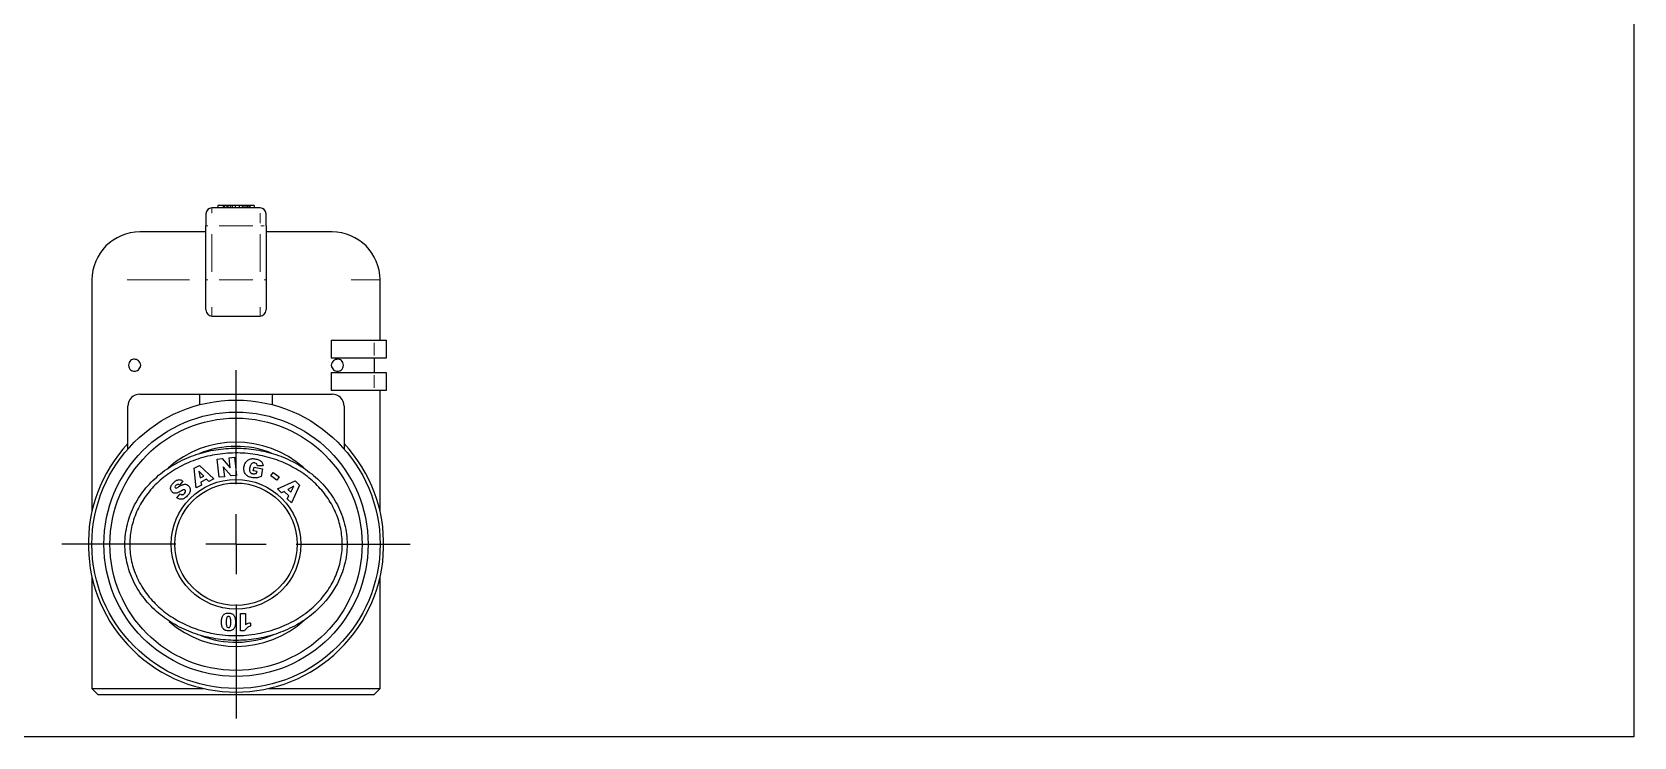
# Model space of a CAD drawing. Header units: millimetres. Extents: x 747 to 1883, y 1260 to 2217.
# Drawn here: x 862.5 to 995.9, y 1769.1 to 1827.8 of the extents above; entities that cross this region are included whole.
import ezdxf

# ---------------------------------------------------------------- set-up
doc = ezdxf.new("R2010")
doc.units = ezdxf.units.MM
doc.linetypes.add('PHANTOM', pattern=[12.7, 6.35, -1.27, 1.27, -1.27, 1.27, -1.27])
doc.layers.add('FORMAT', color=7, linetype='Continuous')

# ---------------------------------------------------------------- blocks, each defined once
blk = doc.blocks.new('SW_CENTERMARKSYMBOL_6')
at = {"layer": 'FORMAT', "color": 0}
for p, q in [((0, 5), (0, 14.5)), ((0, 0), (0, 2.5)), ((-5, 0), (-14.5, 0)), ((0, 0), (-2.5, 0)), ((0, 0), (0, -2.5)), ((0, 0), (2.5, 0)), ((5, 0), (14.5, 0)), ((0, -5), (0, -14.5))]:
    blk.add_line(p, q, dxfattribs=at)

msp = doc.modelspace()

# ---------------------------------------------------------------- linework, layer by layer
at = {"color": 7, "linetype": 'Continuous', "lineweight": 25}
for p, q in [((881.449, 1813.13), (877.449, 1813.13)), ((877.949, 1813.33), (877.949, 1813.13)), ((878.389, 1813.33), (877.949, 1813.33)), ((878.389, 1813.33), (878.389, 1813.13)), ((878.409, 1813.33), (878.389, 1813.33)), ((878.409, 1813.33), (878.409, 1813.13)), ((878.502, 1813.33), (878.409, 1813.33)), ((878.502, 1813.33), (878.502, 1813.13)), ((878.685, 1813.33), (878.502, 1813.33)), ((878.685, 1813.33), (878.685, 1813.13)), ((878.778, 1813.33), (878.685, 1813.33)), ((878.778, 1813.33), (878.778, 1813.13)), ((878.959, 1813.33), (878.778, 1813.33)), ((878.959, 1813.33), (878.959, 1813.13)), ((879.123, 1813.33), (878.959, 1813.33)), ((879.123, 1813.33), (879.123, 1813.13)), ((879.385, 1813.33), (879.123, 1813.33)), ((879.385, 1813.33), (879.385, 1813.13)), ((879.719, 1813.33), (879.385, 1813.33)), ((879.719, 1813.33), (879.719, 1813.13)), ((879.968, 1813.33), (879.719, 1813.33)), ((879.968, 1813.33), (879.968, 1813.13)), ((880.089, 1813.33), (879.968, 1813.33)), ((880.089, 1813.33), (880.089, 1813.13)), ((880.272, 1813.33), (880.089, 1813.33)), ((880.272, 1813.33), (880.272, 1813.13)), ((880.418, 1813.33), (880.272, 1813.33)), ((880.418, 1813.33), (880.418, 1813.13)), ((880.537, 1813.33), (880.418, 1813.33)), ((880.537, 1813.33), (880.537, 1813.13)), ((880.608, 1813.33), (880.537, 1813.33)), ((880.608, 1813.33), (880.608, 1813.13)), ((880.949, 1813.33), (880.608, 1813.33)), ((880.949, 1813.33), (880.949, 1813.13)), ((876.949, 1807.13), (876.949, 1811.63)), ((881.949, 1811.63), (881.949, 1807.13)), ((867.449, 1807.13), (867.449, 1787.83)), ((891.449, 1802.13), (891.449, 1807.13)), ((877.449, 1804.13), (881.449, 1804.13)), ((887.387, 1802.13), (887.387, 1800.63)), ((887.387, 1802.13), (890.949, 1802.13)), ((890.949, 1802.13), (891.949, 1802.13)), ((891.949, 1802.13), (891.949, 1800.63)), ((890.949, 1800.63), (887.387, 1800.63)), ((890.949, 1800.63), (890.949, 1799.43)), ((891.949, 1800.63), (890.949, 1800.63)), ((887.387, 1799.43), (887.387, 1797.93)), ((887.387, 1799.43), (890.949, 1799.43)), ((890.949, 1799.43), (891.949, 1799.43)), ((891.949, 1799.43), (891.949, 1797.93)), ((871.449, 1797.63), (876.449, 1797.63)), ((876.449, 1796.749), (876.449, 1797.63)), ((876.449, 1797.63), (882.449, 1797.63)), ((882.449, 1797.63), (887.449, 1797.63)), ((882.449, 1797.63), (882.449, 1796.749)), ((890.949, 1797.93), (887.387, 1797.93)), ((891.949, 1797.93), (890.949, 1797.93)), ((891.449, 1787.83), (891.449, 1797.93)), ((870.449, 1793.067), (870.449, 1796.63)), ((888.449, 1796.63), (888.449, 1793.067)), ((875.955, 1791.454), (876.413, 1791.688)), ((876.413, 1791.688), (877.616, 1790.588)), ((877.87, 1792.22), (878.307, 1792.268)), ((878.039, 1790.703), (877.87, 1792.22)), ((878.307, 1792.268), (878.972, 1791.493)), ((878.878, 1792.332), (879.32, 1792.382)), ((878.972, 1791.493), (878.878, 1792.332)), ((879.32, 1792.382), (879.49, 1790.865)), ((880.128, 1791.627), (880.147, 1791.702)), ((880.147, 1791.702), (880.17, 1791.772)), ((880.17, 1791.772), (880.198, 1791.839)), ((880.198, 1791.839), (880.229, 1791.901)), ((880.229, 1791.901), (880.266, 1791.96)), ((880.266, 1791.96), (880.306, 1792.014)), ((880.306, 1792.014), (880.321, 1792.03)), ((880.321, 1792.03), (880.37, 1792.081)), ((880.37, 1792.081), (880.424, 1792.125)), ((880.424, 1792.125), (880.482, 1792.164)), ((880.482, 1792.164), (880.545, 1792.196)), ((880.545, 1792.196), (880.612, 1792.222)), ((880.612, 1792.222), (880.675, 1792.24)), ((880.643, 1791.695), (880.615, 1791.624)), ((880.674, 1791.756), (880.643, 1791.695)), ((880.712, 1791.806), (880.674, 1791.756)), ((880.675, 1792.24), (880.733, 1792.25)), ((880.754, 1791.846), (880.712, 1791.806)), ((880.733, 1792.25), (880.797, 1792.256)), ((880.811, 1791.881), (880.754, 1791.846)), ((880.797, 1792.256), (880.866, 1792.256)), ((880.875, 1791.902), (880.811, 1791.881)), ((880.866, 1792.256), (880.939, 1792.25)), ((880.944, 1791.907), (880.875, 1791.902)), ((880.939, 1792.25), (881.018, 1792.24)), ((881.017, 1791.899), (880.944, 1791.907)), ((881.058, 1791.888), (881.017, 1791.899)), ((881.018, 1792.24), (881.099, 1792.224)), ((881.124, 1791.858), (881.058, 1791.888)), ((881.099, 1792.224), (881.186, 1792.204)), ((881.176, 1791.818), (881.124, 1791.858)), ((881.19, 1791.801), (881.176, 1791.818)), ((881.186, 1792.204), (881.265, 1792.182)), ((881.223, 1791.74), (881.19, 1791.801)), ((881.24, 1791.668), (881.223, 1791.74)), ((881.702, 1791.652), (881.24, 1791.668)), ((881.265, 1792.182), (881.334, 1792.158)), ((881.334, 1792.158), (881.394, 1792.134)), ((881.394, 1792.134), (881.445, 1792.109)), ((881.445, 1792.109), (881.459, 1792.099)), ((881.459, 1792.099), (881.518, 1792.056)), ((881.518, 1792.056), (881.569, 1792.007)), ((881.569, 1792.007), (881.612, 1791.951)), ((881.612, 1791.951), (881.633, 1791.917)), ((881.633, 1791.917), (881.66, 1791.857)), ((881.66, 1791.857), (881.681, 1791.79)), ((881.681, 1791.79), (881.696, 1791.718)), ((881.696, 1791.718), (881.702, 1791.652)), ((874.262, 1790.265), (874.324, 1790.324)), ((874.324, 1790.324), (874.386, 1790.375)), ((874.386, 1790.375), (874.447, 1790.418)), ((874.447, 1790.418), (874.506, 1790.453)), ((874.506, 1790.453), (874.565, 1790.479)), ((874.565, 1790.479), (874.623, 1790.498)), ((874.623, 1790.498), (874.654, 1790.504)), ((874.654, 1790.504), (874.719, 1790.51)), ((874.719, 1790.51), (874.784, 1790.504)), ((875.028, 1790.388), (874.732, 1790.055)), ((874.784, 1790.504), (874.849, 1790.488)), ((874.849, 1790.488), (874.914, 1790.461)), ((874.914, 1790.461), (874.979, 1790.423)), ((874.979, 1790.423), (875.028, 1790.388)), ((876.136, 1789.834), (875.955, 1791.454)), ((876.757, 1790.803), (876.359, 1791.216)), ((876.359, 1791.216), (876.459, 1790.651)), ((876.459, 1790.651), (876.757, 1790.803)), ((876.994, 1790.554), (876.517, 1790.311)), ((877.177, 1790.364), (876.994, 1790.554)), ((877.616, 1790.588), (877.177, 1790.364)), ((878.48, 1790.752), (878.039, 1790.703)), ((879.048, 1790.816), (878.387, 1791.585)), ((878.387, 1791.585), (878.48, 1790.752)), ((879.49, 1790.865), (879.048, 1790.816)), ((880.104, 1791.4), (880.106, 1791.471)), ((880.108, 1791.33), (880.104, 1791.4)), ((880.106, 1791.471), (880.114, 1791.545)), ((880.117, 1791.262), (880.108, 1791.33)), ((880.114, 1791.545), (880.127, 1791.621)), ((880.132, 1791.195), (880.117, 1791.262)), ((880.127, 1791.621), (880.128, 1791.627)), ((880.142, 1791.161), (880.132, 1791.195)), ((880.167, 1791.093), (880.142, 1791.161)), ((880.199, 1791.03), (880.167, 1791.093)), ((880.237, 1790.972), (880.199, 1791.03)), ((880.282, 1790.918), (880.237, 1790.972)), ((880.333, 1790.87), (880.282, 1790.918)), ((880.352, 1790.854), (880.333, 1790.87)), ((880.403, 1790.818), (880.352, 1790.854)), ((880.46, 1790.784), (880.403, 1790.818)), ((880.523, 1790.755), (880.46, 1790.784)), ((880.591, 1790.728), (880.523, 1790.755)), ((880.576, 1791.444), (880.569, 1791.365)), ((880.569, 1791.365), (880.571, 1791.294)), ((880.571, 1791.294), (880.582, 1791.233)), ((880.591, 1791.531), (880.576, 1791.444)), ((880.582, 1791.233), (880.601, 1791.179)), ((880.593, 1791.54), (880.591, 1791.531)), ((880.666, 1790.705), (880.591, 1790.728)), ((880.615, 1791.624), (880.593, 1791.54)), ((880.601, 1791.179), (880.608, 1791.166)), ((880.608, 1791.166), (880.647, 1791.111)), ((880.647, 1791.111), (880.696, 1791.068)), ((880.746, 1790.686), (880.666, 1790.705)), ((880.696, 1791.068), (880.757, 1791.033)), ((880.776, 1790.679), (880.746, 1790.686)), ((880.757, 1791.033), (880.829, 1791.009)), ((880.853, 1790.666), (880.776, 1790.679)), ((880.829, 1791.009), (880.839, 1791.007)), ((880.839, 1791.007), (880.911, 1790.997)), ((880.928, 1790.656), (880.853, 1790.666)), ((880.89, 1791.247), (880.957, 1791.557)), ((881.198, 1791.18), (880.89, 1791.247)), ((880.911, 1790.997), (880.982, 1790.997)), ((880.999, 1790.652), (880.928, 1790.656)), ((880.957, 1791.557), (881.669, 1791.404)), ((880.982, 1790.997), (880.991, 1790.998)), ((880.991, 1790.998), (881.054, 1791.008)), ((881.066, 1790.652), (880.999, 1790.652)), ((881.054, 1791.008), (881.126, 1791.026)), ((881.13, 1790.656), (881.066, 1790.652)), ((881.126, 1791.026), (881.168, 1791.039)), ((881.179, 1790.662), (881.13, 1790.656)), ((881.168, 1791.039), (881.198, 1791.18)), ((881.241, 1790.674), (881.179, 1790.662)), ((881.308, 1790.69), (881.241, 1790.674)), ((881.379, 1790.711), (881.308, 1790.69)), ((881.453, 1790.736), (881.379, 1790.711)), ((881.532, 1790.767), (881.453, 1790.736)), ((881.669, 1791.404), (881.532, 1790.767)), ((882.349, 1790.829), (882.536, 1791.098)), ((882.854, 1790.478), (882.349, 1790.829)), ((882.536, 1791.098), (883.041, 1790.747)), ((883.041, 1790.747), (882.854, 1790.478)), ((882.895, 1789.751), (884.38, 1790.422)), ((884.38, 1790.422), (884.743, 1790.058)), ((874.002, 1789.763), (874.006, 1789.832)), ((874.01, 1789.697), (874.002, 1789.763)), ((874.006, 1789.832), (874.02, 1789.904)), ((874.016, 1789.674), (874.01, 1789.697)), ((874.039, 1789.606), (874.016, 1789.674)), ((874.02, 1789.904), (874.039, 1789.958)), ((874.039, 1789.958), (874.063, 1790.011)), ((874.074, 1789.544), (874.039, 1789.606)), ((874.063, 1790.011), (874.095, 1790.066)), ((874.119, 1789.49), (874.074, 1789.544)), ((874.095, 1790.066), (874.136, 1790.124)), ((874.161, 1789.453), (874.119, 1789.49)), ((874.136, 1790.124), (874.185, 1790.183)), ((874.22, 1789.416), (874.161, 1789.453)), ((874.185, 1790.183), (874.242, 1790.245)), ((874.283, 1789.39), (874.22, 1789.416)), ((874.242, 1790.245), (874.262, 1790.265)), ((874.35, 1789.378), (874.283, 1789.39)), ((874.421, 1789.376), (874.35, 1789.378)), ((874.382, 1789.969), (874.367, 1789.919)), ((874.367, 1789.919), (874.381, 1789.851)), ((874.381, 1789.851), (874.397, 1789.83)), ((874.43, 1790.031), (874.382, 1789.969)), ((874.397, 1789.83), (874.461, 1789.807)), ((874.463, 1789.381), (874.421, 1789.376)), ((874.451, 1790.051), (874.43, 1790.031)), ((874.512, 1790.091), (874.451, 1790.051)), ((874.461, 1789.807), (874.468, 1789.807)), ((874.519, 1789.393), (874.463, 1789.381)), ((874.468, 1789.807), (874.517, 1789.821)), ((874.573, 1790.109), (874.512, 1790.091)), ((874.516, 1789.001), (874.787, 1789.331)), ((874.517, 1789.821), (874.588, 1789.859)), ((874.58, 1789.412), (874.519, 1789.393)), ((874.599, 1790.109), (874.573, 1790.109)), ((874.645, 1789.439), (874.58, 1789.412)), ((874.588, 1789.859), (874.62, 1789.879)), ((874.664, 1790.094), (874.599, 1790.109)), ((874.62, 1789.879), (874.7, 1789.93)), ((874.715, 1789.471), (874.645, 1789.439)), ((874.732, 1790.055), (874.664, 1790.094)), ((874.7, 1789.93), (874.773, 1789.973)), ((874.788, 1789.511), (874.715, 1789.471)), ((874.773, 1789.973), (874.84, 1790.012)), ((874.866, 1789.558), (874.788, 1789.511)), ((874.84, 1790.012), (874.902, 1790.044)), ((874.918, 1789.591), (874.866, 1789.558)), ((874.902, 1790.044), (874.958, 1790.071)), ((874.994, 1789.632), (874.918, 1789.591)), ((874.958, 1790.071), (875.008, 1790.091)), ((875.053, 1789.656), (874.994, 1789.632)), ((875.008, 1790.091), (875.028, 1790.098)), ((875.028, 1790.098), (875.104, 1790.117)), ((875.099, 1789.667), (875.053, 1789.656)), ((875.153, 1789.662), (875.099, 1789.667)), ((875.104, 1790.117), (875.176, 1790.126)), ((875.185, 1788.985), (875.125, 1788.947)), ((875.173, 1789.368), (875.221, 1789.429)), ((875.176, 1790.126), (875.243, 1790.123)), ((875.248, 1789.032), (875.185, 1788.985)), ((875.221, 1789.429), (875.247, 1789.49)), ((875.243, 1790.123), (875.285, 1790.115)), ((875.247, 1789.49), (875.25, 1789.513)), ((875.314, 1789.087), (875.248, 1789.032)), ((875.285, 1790.115), (875.353, 1790.092)), ((875.38, 1789.151), (875.314, 1789.087)), ((875.353, 1790.092), (875.414, 1790.059)), ((875.394, 1789.165), (875.38, 1789.151)), ((875.449, 1789.225), (875.394, 1789.165)), ((875.414, 1790.059), (875.471, 1790.015)), ((875.496, 1789.283), (875.449, 1789.225)), ((875.471, 1790.015), (875.488, 1789.998)), ((875.488, 1789.998), (875.535, 1789.944)), ((875.536, 1789.341), (875.496, 1789.283)), ((875.535, 1789.944), (875.573, 1789.885)), ((875.568, 1789.399), (875.536, 1789.341)), ((875.594, 1789.457), (875.568, 1789.399)), ((875.573, 1789.885), (875.602, 1789.82)), ((875.6, 1789.47), (875.594, 1789.457)), ((875.62, 1789.54), (875.6, 1789.47)), ((875.602, 1789.82), (875.622, 1789.751)), ((875.631, 1789.611), (875.62, 1789.54)), ((875.622, 1789.751), (875.622, 1789.749)), ((875.622, 1789.749), (875.631, 1789.68)), ((875.631, 1789.68), (875.631, 1789.611)), ((876.565, 1790.053), (876.136, 1789.834)), ((876.517, 1790.311), (876.565, 1790.053)), ((883.235, 1789.41), (882.895, 1789.751)), ((883.465, 1789.536), (883.235, 1789.41)), ((883.843, 1789.156), (883.465, 1789.536)), ((883.719, 1788.924), (883.843, 1789.156)), ((884.278, 1789.965), (883.771, 1789.696)), ((883.771, 1789.696), (884.008, 1789.458)), ((884.008, 1789.458), (884.278, 1789.965)), ((884.743, 1790.058), (884.067, 1788.575)), ((874.824, 1788.88), (874.755, 1788.892)), ((874.893, 1788.875), (874.824, 1788.88)), ((874.9, 1788.876), (874.893, 1788.875)), ((874.953, 1788.881), (874.9, 1788.876)), ((875.008, 1788.895), (874.953, 1788.881)), ((875.065, 1788.917), (875.008, 1788.895)), ((875.125, 1788.947), (875.065, 1788.917)), ((884.067, 1788.575), (883.719, 1788.924)), ((867.449, 1782.43), (867.449, 1773.13)), ((891.449, 1773.13), (891.449, 1782.43)), ((878.242, 1778.653), (878.244, 1778.745)), ((878.242, 1778.612), (878.242, 1778.653)), ((878.246, 1778.537), (878.242, 1778.612)), ((878.244, 1778.745), (878.25, 1778.831)), ((878.255, 1778.463), (878.246, 1778.537)), ((878.25, 1778.831), (878.26, 1778.912)), ((878.267, 1778.392), (878.255, 1778.463)), ((878.26, 1778.912), (878.274, 1778.984)), ((878.282, 1778.321), (878.267, 1778.392)), ((878.274, 1778.984), (878.292, 1779.052)), ((878.284, 1778.311), (878.282, 1778.321)), ((878.307, 1778.238), (878.284, 1778.311)), ((878.292, 1779.052), (878.314, 1779.112)), ((878.314, 1779.112), (878.339, 1779.167)), ((878.339, 1779.167), (878.369, 1779.216)), ((878.369, 1779.216), (878.373, 1779.221)), ((878.373, 1779.221), (878.414, 1779.268)), ((878.414, 1779.268), (878.462, 1779.308)), ((878.462, 1779.308), (878.518, 1779.341)), ((878.518, 1779.341), (878.581, 1779.367)), ((878.581, 1779.367), (878.653, 1779.385)), ((878.636, 1778.752), (878.635, 1778.67)), ((878.635, 1778.67), (878.637, 1778.569)), ((878.64, 1778.833), (878.636, 1778.752)), ((878.637, 1778.569), (878.642, 1778.481)), ((878.647, 1778.901), (878.64, 1778.833)), ((878.642, 1778.481), (878.651, 1778.407)), ((878.656, 1778.954), (878.647, 1778.901)), ((878.651, 1778.407), (878.662, 1778.346)), ((878.653, 1779.385), (878.731, 1779.397)), ((878.658, 1778.96), (878.656, 1778.954)), ((878.684, 1779.036), (878.658, 1778.96)), ((878.662, 1778.346), (878.678, 1778.299)), ((878.722, 1779.088), (878.684, 1779.036)), ((878.757, 1779.114), (878.722, 1779.088)), ((878.731, 1779.397), (878.817, 1779.401)), ((878.826, 1779.13), (878.757, 1779.114)), ((878.817, 1779.401), (878.825, 1779.401)), ((878.825, 1779.401), (878.909, 1779.398)), ((878.866, 1779.126), (878.826, 1779.13)), ((878.922, 1779.093), (878.866, 1779.126)), ((878.909, 1779.398), (878.985, 1779.387)), ((878.965, 1779.031), (878.922, 1779.093)), ((878.967, 1779.025), (878.965, 1779.031)), ((878.984, 1778.979), (878.967, 1779.025)), ((878.97, 1778.29), (878.986, 1778.336)), ((878.997, 1778.918), (878.984, 1778.979)), ((878.985, 1779.387), (879.052, 1779.37)), ((878.986, 1778.336), (878.997, 1778.395)), ((879.006, 1778.845), (878.997, 1778.918)), ((878.997, 1778.395), (879.006, 1778.466)), ((879.012, 1778.759), (879.006, 1778.845)), ((879.006, 1778.466), (879.012, 1778.552)), ((879.014, 1778.659), (879.012, 1778.759)), ((879.012, 1778.552), (879.014, 1778.65)), ((879.014, 1778.65), (879.014, 1778.659)), ((879.052, 1779.37), (879.112, 1779.345)), ((879.112, 1779.345), (879.116, 1779.343)), ((879.116, 1779.343), (879.177, 1779.306)), ((879.177, 1779.306), (879.232, 1779.258)), ((879.232, 1779.258), (879.279, 1779.202)), ((879.279, 1779.202), (879.298, 1779.175)), ((879.298, 1779.175), (879.328, 1779.119)), ((879.328, 1779.119), (879.354, 1779.051)), ((879.372, 1778.322), (879.353, 1778.256)), ((879.354, 1779.051), (879.374, 1778.972)), ((879.387, 1778.396), (879.372, 1778.322)), ((879.374, 1778.972), (879.377, 1778.959)), ((879.377, 1778.959), (879.39, 1778.891)), ((879.397, 1778.476), (879.387, 1778.396)), ((879.39, 1778.891), (879.398, 1778.82)), ((879.404, 1778.563), (879.397, 1778.476)), ((879.398, 1778.82), (879.404, 1778.745)), ((879.404, 1778.745), (879.406, 1778.667)), ((879.406, 1778.658), (879.404, 1778.563)), ((879.406, 1778.667), (879.406, 1778.658)), ((879.837, 1779.376), (880.237, 1779.376)), ((879.837, 1777.927), (879.837, 1779.376)), ((880.237, 1779.376), (880.237, 1778.427)), ((880.653, 1778.31), (880.573, 1778.281)), ((880.653, 1778.57), (880.653, 1778.31)), ((878.335, 1778.174), (878.307, 1778.238)), ((878.337, 1778.171), (878.335, 1778.174)), ((878.377, 1778.111), (878.337, 1778.171)), ((878.427, 1778.055), (878.377, 1778.111)), ((878.449, 1778.036), (878.427, 1778.055)), ((878.508, 1777.995), (878.449, 1778.036)), ((878.578, 1777.962), (878.508, 1777.995)), ((878.594, 1777.957), (878.578, 1777.962)), ((878.658, 1777.941), (878.594, 1777.957)), ((878.731, 1777.93), (878.658, 1777.941)), ((878.678, 1778.299), (878.683, 1778.288)), ((878.683, 1778.288), (878.727, 1778.228)), ((878.727, 1778.228), (878.784, 1778.196)), ((878.814, 1777.927), (878.731, 1777.93)), ((878.784, 1778.196), (878.828, 1778.19)), ((878.882, 1777.929), (878.814, 1777.927)), ((878.828, 1778.19), (878.895, 1778.205)), ((878.962, 1777.939), (878.882, 1777.929)), ((878.895, 1778.205), (878.945, 1778.248)), ((878.945, 1778.248), (878.97, 1778.29)), ((879.035, 1777.954), (878.962, 1777.939)), ((879.101, 1777.977), (879.035, 1777.954)), ((879.16, 1778.008), (879.101, 1777.977)), ((879.213, 1778.045), (879.16, 1778.008)), ((879.26, 1778.09), (879.213, 1778.045)), ((879.269, 1778.1), (879.26, 1778.09)), ((879.301, 1778.146), (879.269, 1778.1)), ((879.33, 1778.197), (879.301, 1778.146)), ((879.353, 1778.256), (879.33, 1778.197)), ((880.164, 1777.927), (879.837, 1777.927)), ((880.197, 1777.988), (880.164, 1777.927)), ((880.238, 1778.048), (880.197, 1777.988)), ((880.285, 1778.103), (880.238, 1778.048)), ((880.339, 1778.153), (880.285, 1778.103)), ((880.379, 1778.183), (880.339, 1778.153)), ((880.435, 1778.218), (880.379, 1778.183)), ((880.5, 1778.25), (880.435, 1778.218)), ((880.573, 1778.281), (880.5, 1778.25)), ((867.449, 1773.13), (867.949, 1772.63)), ((867.449, 1773.13), (876.749, 1773.13)), ((882.149, 1773.13), (891.449, 1773.13)), ((890.949, 1772.63), (891.449, 1773.13)), ((867.949, 1772.63), (890.949, 1772.63))]:
    msp.add_line(p, q, dxfattribs=at)
at = {"color": 8, "linetype": 'PHANTOM', "lineweight": 18}
for p, q in [((877.449, 1813.108), (877.449, 1812.69)), ((881.449, 1811.853), (881.449, 1812.69)), ((876.957, 1811.63), (877.096, 1811.63)), ((877.449, 1807.805), (877.449, 1810.955)), ((880.849, 1811.63), (878.049, 1811.63)), ((881.449, 1810.955), (881.449, 1807.805)), ((881.524, 1811.63), (881.803, 1811.63)), ((875.578, 1807.13), (870.398, 1807.13)), ((876.957, 1807.13), (877.096, 1807.13)), ((880.849, 1807.13), (878.049, 1807.13)), ((881.942, 1807.13), (881.803, 1807.13)), ((891.358, 1807.13), (889.041, 1807.13)), ((877.449, 1804.165), (877.449, 1804.862)), ((881.449, 1804.165), (881.449, 1804.862)), ((890.949, 1800.855), (890.949, 1801.905)), ((890.949, 1799.205), (890.949, 1798.155))]:
    msp.add_line(p, q, dxfattribs=at)
msp.add_lwpolyline([(816.412, 1911.999), (995.87, 1911.999), (995.87, 1769.094), (816.412, 1769.094)], close=True)
at = {"color": 7, "linetype": 'Continuous', "lineweight": 25}
for radius in [12, 11, 10.5, 5.4, 5.1]:
    msp.add_circle((879.449, 1785.13), radius, dxfattribs=at)
for centre, radius, start, end in [((877.449, 1812.63), 0.5, 90, 180), ((881.449, 1812.63), 0.5, 0, 90), ((871.449, 1807.13), 4, 90, 180), ((887.449, 1807.13), 4, 0, 90), ((877.449, 1804.63), 0.5, 180, 270), ((881.449, 1804.63), 0.5, 270, 0), ((871.449, 1796.63), 1, 90, 180), ((887.449, 1796.63), 1, 0, 90), ((879.449, 1785.13), 12.3, 137.02972, 42.97028), ((879.449, 1785.13), 8.5, 48.43156, 131.68343), ((879.449, 1785.13), 8.15, 68.69301, 111.95643), ((879.449, 1785.13), 8.5, 229.04288, 312.15958), ((880.622, 1777.983), 0.588, 87.03613, 131.01018), ((879.449, 1785.13), 8.15, 248.86766, 292.80408)]:
    msp.add_arc(centre, radius, start, end, dxfattribs=at)
for points, knots in [([(876.949, 1812.63), (876.949, 1812.63), (876.949, 1812.524), (876.949, 1812.149), (876.949, 1811.895), (876.949, 1811.63)], [0, 0, 0, 0, 0.5, 0.5, 1, 1, 1, 1]), ([(876.949, 1811.13), (875.349, 1811.13), (873.956, 1811.13), (871.981, 1811.13), (871.449, 1811.13), (871.449, 1811.13)], [0, 0, 0, 0, 0.5, 0.5, 1, 1, 1, 1]), ([(887.449, 1811.13), (887.449, 1811.13), (886.918, 1811.13), (884.942, 1811.13), (883.549, 1811.13), (881.949, 1811.13)], [0, 0, 0, 0, 0.5, 0.5, 1, 1, 1, 1]), ([(876.949, 1804.63), (876.949, 1804.63), (876.949, 1804.632), (876.949, 1804.648), (876.949, 1804.672), (876.949, 1804.706), (876.949, 1804.75), (876.949, 1804.843), (876.949, 1805.025), (876.949, 1805.35), (876.949, 1805.747), (876.949, 1806.145), (876.949, 1806.506), (876.949, 1806.815), (876.949, 1807.025), (876.949, 1807.13)], [0, 0, 0, 0, 0.0402808, 0.0802502, 0.1200667, 0.1598906, 0.1998822, 0.2401998, 0.3700605, 0.5000578, 0.6299186, 0.759916, 0.8401284, 0.9197286, 1, 1, 1, 1]), ([(881.949, 1807.13), (881.949, 1807.077), (881.949, 1806.972), (881.949, 1806.815), (881.949, 1806.661), (881.949, 1806.508), (881.949, 1806.357), (881.949, 1806.099), (881.949, 1805.747), (881.949, 1805.35), (881.949, 1805.025), (881.949, 1804.819), (881.949, 1804.702), (881.949, 1804.641), (881.949, 1804.633), (881.949, 1804.63)], [0, 0, 0, 0, 0.0402808, 0.0802502, 0.1200667, 0.1598906, 0.1998822, 0.2401998, 0.3700605, 0.5000578, 0.6299186, 0.759916, 0.8401284, 0.9197286, 1, 1, 1, 1]), ([(871.512, 1800.03), (871.512, 1799.949), (871.489, 1799.872), (871.417, 1799.743), (871.371, 1799.692), (871.219, 1799.571), (871.103, 1799.532), (870.934, 1799.528), (870.878, 1799.537), (870.771, 1799.573), (870.719, 1799.602), (870.626, 1799.684), (870.584, 1799.737), (870.523, 1799.869), (870.505, 1799.948), (870.505, 1800.11), (870.523, 1800.188), (870.583, 1800.321), (870.625, 1800.374), (870.765, 1800.498), (870.877, 1800.532), (871.102, 1800.527), (871.218, 1800.489), (871.37, 1800.368), (871.417, 1800.317), (871.489, 1800.189), (871.512, 1800.111), (871.512, 1800.03)], [0, 0, 0, 0, 0.0625, 0.0625, 0.125, 0.125, 0.25, 0.25, 0.3125, 0.3125, 0.375, 0.375, 0.4375, 0.4375, 0.5, 0.5, 0.5625, 0.5625, 0.625, 0.625, 0.75, 0.75, 0.875, 0.875, 0.9375, 0.9375, 1, 1, 1, 1]), ([(887.387, 1800.03), (887.387, 1800.111), (887.41, 1800.188), (887.481, 1800.316), (887.528, 1800.368), (887.68, 1800.489), (887.795, 1800.527), (887.965, 1800.531), (888.021, 1800.523), (888.127, 1800.486), (888.18, 1800.457), (888.273, 1800.376), (888.315, 1800.322), (888.375, 1800.19), (888.393, 1800.111), (888.394, 1799.949), (888.376, 1799.871), (888.315, 1799.738), (888.274, 1799.685), (888.133, 1799.561), (888.022, 1799.527), (887.796, 1799.532), (887.68, 1799.571), (887.528, 1799.691), (887.481, 1799.743), (887.41, 1799.87), (887.387, 1799.949), (887.387, 1800.03)], [0, 0, 0, 0, 0.0625, 0.0625, 0.125, 0.125, 0.25, 0.25, 0.3125, 0.3125, 0.375, 0.375, 0.4375, 0.4375, 0.5, 0.5, 0.5625, 0.5625, 0.625, 0.625, 0.75, 0.75, 0.875, 0.875, 0.9375, 0.9375, 1, 1, 1, 1]), ([(870.199, 1785.13), (870.199, 1785.698), (870.269, 1786.263), (870.544, 1787.366), (870.747, 1787.898), (871.27, 1788.907), (871.589, 1789.381), (872.316, 1790.251), (872.726, 1790.649), (873.613, 1791.358), (874.086, 1791.667), (875.081, 1792.199), (875.606, 1792.423), (876.671, 1792.776), (877.215, 1792.908), (878.325, 1793.085), (878.895, 1793.13), (880.017, 1793.129), (880.576, 1793.085), (881.685, 1792.908), (882.239, 1792.773), (883.312, 1792.416), (883.836, 1792.191), (884.832, 1791.655), (885.309, 1791.342), (886.192, 1790.631), (886.593, 1790.239), (887.131, 1789.594), (887.299, 1789.37), (887.614, 1788.9), (887.759, 1788.655), (888.151, 1787.898), (888.355, 1787.364), (888.56, 1786.539), (888.613, 1786.259), (888.682, 1785.697), (888.699, 1785.414), (888.699, 1785.13)], [0, 0, 0, 0, 0.0625, 0.0625, 0.125, 0.125, 0.1875, 0.1875, 0.25, 0.25, 0.3125, 0.3125, 0.375, 0.375, 0.4375, 0.4375, 0.5, 0.5, 0.5625, 0.5625, 0.625, 0.625, 0.6875, 0.6875, 0.75, 0.75, 0.8125, 0.8125, 0.84375, 0.84375, 0.875, 0.875, 0.9375, 0.9375, 0.96875, 0.96875, 1, 1, 1, 1]), ([(879.449, 1777.53), (879.155, 1777.53), (878.866, 1777.541), (878.247, 1777.595), (877.914, 1777.638), (877.083, 1777.796), (876.579, 1777.925), (875.601, 1778.273), (875.129, 1778.48), (874.233, 1778.975), (873.808, 1779.256), (873.025, 1779.884), (872.665, 1780.229), (872.024, 1780.97), (871.744, 1781.365), (871.275, 1782.183), (871.085, 1782.607), (870.797, 1783.47), (870.699, 1783.91), (870.593, 1784.794), (870.585, 1785.239), (870.661, 1786.129), (870.745, 1786.573), (871.006, 1787.452), (871.185, 1787.885), (871.634, 1788.725), (871.907, 1789.13), (872.535, 1789.896), (872.894, 1790.255), (873.689, 1790.918), (874.127, 1791.219), (875.064, 1791.748), (875.565, 1791.974), (876.607, 1792.343), (877.149, 1792.484), (878.254, 1792.676), (878.817, 1792.726), (879.94, 1792.733), (880.5, 1792.691), (881.594, 1792.518), (882.128, 1792.388), (883.151, 1792.048), (883.64, 1791.839), (884.56, 1791.35), (884.992, 1791.072), (885.782, 1790.456), (886.142, 1790.122), (886.78, 1789.408), (887.061, 1789.032), (887.539, 1788.241), (887.738, 1787.83), (888.047, 1786.982), (888.159, 1786.548), (888.292, 1785.668), (888.314, 1785.223), (888.266, 1784.341), (888.198, 1783.902), (887.972, 1783.038), (887.816, 1782.613), (887.414, 1781.788), (887.17, 1781.388), (886.588, 1780.615), (886.249, 1780.245), (885.484, 1779.55), (885.053, 1779.229), (884.108, 1778.648), (883.593, 1778.398), (882.448, 1777.954), (881.816, 1777.791), (880.557, 1777.564), (880.012, 1777.53), (879.449, 1777.53)], [0, 0, 0, 0, 1.294789, 1.294789, 2.589578, 2.589578, 4.1475246, 4.1475246, 5.5472844, 5.5472844, 6.8537384, 6.8537384, 8.1233154, 8.1233154, 9.4053943, 9.4053943, 10.7063361, 10.7063361, 12.0200791, 12.0200791, 13.3370554, 13.3370554, 14.6685689, 14.6685689, 16.04197, 16.04197, 17.4818797, 17.4818797, 18.9850681, 18.9850681, 20.550962, 20.550962, 22.1766572, 22.1766572, 23.8385133, 23.8385133, 25.5126702, 25.5126702, 27.1765408, 27.1765408, 28.8073353, 28.8073353, 30.3825041, 30.3825041, 31.8969324, 31.8969324, 33.3513518, 33.3513518, 34.741144, 34.741144, 36.0821863, 36.0821863, 37.4014086, 37.4014086, 38.7170868, 38.7170868, 40.0231613, 40.0231613, 41.3121535, 41.3121535, 42.5816541, 42.5816541, 43.8693776, 43.8693776, 45.2362298, 45.2362298, 46.762288, 46.762288, 48.6821979, 48.6821979, 51.1621198, 51.1621198, 51.1621198, 51.1621198]), ([(874.755, 1788.892), (874.712, 1788.904), (874.626, 1788.927), (874.552, 1788.975), (874.516, 1789.001)], [0, 0, 0, 0, 1.2133957, 2.4212875, 2.4212875, 2.4212875, 2.4212875]), ([(874.787, 1789.331), (874.832, 1789.294), (874.884, 1789.272), (874.946, 1789.254), (874.998, 1789.263), (875.086, 1789.281), (875.173, 1789.368)], [-4.2144998, -4.2144998, -4.2144998, -4.2144998, -3.27318, -2.3675229, -1.4216327, 0, 0, 0, 0]), ([(875.217, 1789.622), (875.206, 1789.632), (875.188, 1789.649), (875.164, 1789.658), (875.153, 1789.662)], [-0.076168415, -0.076168415, -0.076168415, -0.076168415, -0.033899793, 0, 0, 0, 0]), ([(875.241, 1789.583), (875.237, 1789.591), (875.23, 1789.605), (875.221, 1789.617), (875.217, 1789.622)], [0, 0, 0, 0, 0.026481802, 0.045882046, 0.045882046, 0.045882046, 0.045882046]), ([(875.25, 1789.513), (875.251, 1789.523), (875.253, 1789.547), (875.245, 1789.57), (875.241, 1789.583)], [0, 0, 0, 0, 0.032068825, 0.073007045, 0.073007045, 0.073007045, 0.073007045]), ([(888.699, 1785.13), (888.699, 1784.845), (888.682, 1784.562), (888.612, 1783.998), (888.56, 1783.718), (888.355, 1782.897), (888.156, 1782.372), (887.374, 1780.858), (886.623, 1779.972), (885.293, 1778.906), (884.814, 1778.593), (883.819, 1778.06), (883.297, 1777.838), (882.22, 1777.481), (881.674, 1777.349), (880.843, 1777.217), (880.564, 1777.184), (880.003, 1777.14), (879.721, 1777.129), (878.869, 1777.13), (878.3, 1777.176), (877.186, 1777.357), (876.642, 1777.491), (875.844, 1777.758), (875.582, 1777.858), (875.063, 1778.082), (874.806, 1778.206), (874.06, 1778.608), (873.593, 1778.916), (872.94, 1779.44), (872.73, 1779.626), (872.326, 1780.019), (872.132, 1780.228), (871.586, 1780.883), (871.267, 1781.357), (870.875, 1782.115), (870.759, 1782.376), (870.559, 1782.904), (870.475, 1783.172), (870.339, 1783.718), (870.287, 1783.995), (870.217, 1784.559), (870.199, 1784.844), (870.199, 1785.13)], [0, 0, 0, 0, 0.03125, 0.03125, 0.0625, 0.0625, 0.125, 0.125, 0.25, 0.25, 0.3125, 0.3125, 0.375, 0.375, 0.4375, 0.4375, 0.46875, 0.46875, 0.5, 0.5, 0.5625, 0.5625, 0.625, 0.625, 0.65625, 0.65625, 0.6875, 0.6875, 0.75, 0.75, 0.78125, 0.78125, 0.8125, 0.8125, 0.875, 0.875, 0.90625, 0.90625, 0.9375, 0.9375, 0.96875, 0.96875, 1, 1, 1, 1])]:
    msp.add_open_spline(points, degree=3, knots=knots, dxfattribs=at)
msp.add_open_spline([(881.949, 1811.63), (881.949, 1812.181), (881.949, 1812.63), (881.949, 1812.63)], degree=3, dxfattribs=at)

# ---------------------------------------------------------------- block references
at = {"layer": 'FORMAT'}
msp.add_blockref('SW_CENTERMARKSYMBOL_6', (879.449, 1785.13), dxfattribs=at)

doc.saveas('drawing.dxf')
